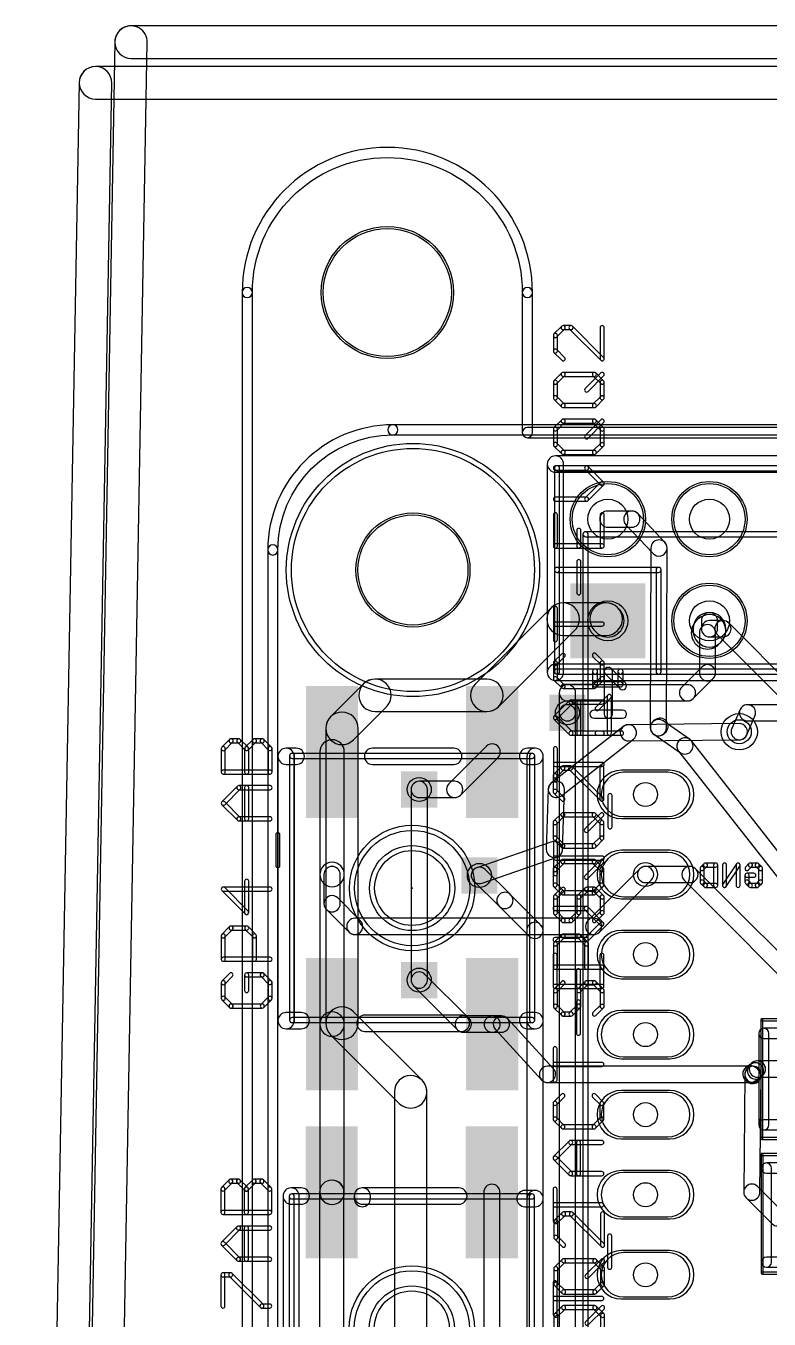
# Model space of a CAD drawing. Extents: x -3 to 127, y -3 to 73.
# Drawn here: x -3.01 to 15.56, y 41.18 to 73.49 of the extents above; entities that cross this region are included whole.
import ezdxf

# ---------------------------------------------------------------- set-up
doc = ezdxf.new("R2010")
doc.units = 0
for name, color, linetype in [('1', 22, 'CONTINUOUS'), ('16', 175, 'CONTINUOUS'), ('17', 82, 'CONTINUOUS'), ('18', 82, 'CONTINUOUS'), ('20', 7, 'CONTINUOUS'), ('21', 253, 'CONTINUOUS'), ('22', 253, 'CONTINUOUS'), ('23', 7, 'CONTINUOUS'), ('25', 253, 'CONTINUOUS'), ('255', 2, 'CONTINUOUS'), ('27', 253, 'CONTINUOUS'), ('29', 253, 'CONTINUOUS'), ('30', 253, 'CONTINUOUS'), ('31', 253, 'CONTINUOUS'), ('39', 22, 'CONTINUOUS'), ('44', 253, 'CONTINUOUS'), ('52', 253, 'CONTINUOUS')]:
    doc.layers.add(name, color=color, linetype=linetype)

# ---------------------------------------------------------------- blocks, each defined once
blk = doc.blocks.new('RECT')
blk.add_solid([(-0.5, -0.5), (0.5, -0.5), (-0.5, 0.5), (0.5, 0.5)])
blk = doc.blocks.new('LONGP100')
blk.add_lwpolyline([(-0.5, -0.5), (0.5, -0.5, 1), (0.5, 0.5), (-0.5, 0.5, 1)], format="xyb", close=True)
blk = doc.blocks.new('SQUAREP')
blk.add_solid([(-0.5, -0.5), (0.5, -0.5), (-0.5, 0.5), (0.5, 0.5)])
blk = doc.blocks.new('ROUNDP')
blk.add_circle((0, 0), 0.5)
blk = doc.blocks.new('SQUAREV')
blk.add_solid([(-0.5, -0.5), (0.5, -0.5), (-0.5, 0.5), (0.5, 0.5)])
blk = doc.blocks.new('ROUNDV')
blk.add_circle((0, 0), 0.5)

msp = doc.modelspace()

# ---------------------------------------------------------------- linework, layer by layer
at = {"layer": '1'}
for points in [[(-2.1972, -2.3568), (-0.8637, 72.0652, 1), (-1.6763, 72.0798), (-3.0098, -2.3422, 1)], [(-1.27, 71.6661), (91.567, 71.6661, 1), (91.567, 72.4789), (-1.27, 72.4789, 1)], [(13.6655, 58.4325), (13.6655, 58.3819, 1), (14.4783, 58.3819), (14.4783, 58.4325, 1)], [(13.8687, 58.6308), (13.8687, 58.4325, 1), (14.2751, 58.4325), (14.2751, 58.6308, 1)], [(13.7846, 58.6693), (13.7349, 58.6196, 1), (14.3097, 58.0449), (14.3593, 58.0945, 1)], [(13.8191, 58.3323), (13.8191, 57.3323, 1), (14.2255, 57.3323), (14.2255, 58.3323, 1)], [(14.0719, 58.2293), (14.4095, 58.2293, 1), (14.4095, 58.6357), (14.0719, 58.6357, 1)], [(14.2658, 58.2889), (15.8911, 56.6636, 1), (16.1785, 56.9509), (14.5532, 58.5762, 1)], [(13.8786, 57.4759), (13.3786, 56.9759, 1), (13.666, 56.6886), (14.166, 57.1886, 1)], [(13.5223, 57.0355), (10.5223, 57.0355, 1), (10.5223, 56.6291), (13.5223, 56.6291, 1)], [(10.3191, 56.8323), (10.3191, 56.3323, 1), (10.7255, 56.3323), (10.7255, 56.8323, 1)], [(11.9219, 55.9921), (10.1219, 54.5796, 1), (10.3728, 54.2599), (12.1728, 55.6724, 1)], [(14.8147, 56.0635), (12.0453, 56.0355, 1), (12.0494, 55.6291), (14.8188, 55.6571, 1)], [(4.9471, 52.2925), (4.9471, 55.3545, 1), (4.3375, 55.3545), (4.3375, 52.2925, 1)], [(7.8488, 54.2736), (8.786, 55.2108, 1), (8.4987, 55.4982), (7.5614, 54.5609, 1)], [(6.8198, 54.2141), (7.7051, 54.2141, 1), (7.7051, 54.6205), (6.8198, 54.6205, 1)], [(10.0442, 54.4265), (9.9942, 52.9265, 1), (10.4004, 52.913), (10.4504, 54.413, 1)], [(10.1308, 53.1118), (8.2558, 52.4618, 1), (8.3889, 52.0778), (10.2639, 52.7278, 1)], [(4.9471, 48.5545), (4.9471, 52.2925, 1), (4.3375, 52.2925), (4.3375, 48.5545, 1)], [(4.4391, 52.2925), (4.4391, 51.5622, 1), (4.8455, 51.5622), (4.8455, 52.2925, 1)], [(11.321, 50.8511), (12.6187, 52.1488, 1), (12.3313, 52.4362), (11.0336, 51.1384, 1)], [(4.4987, 51.4186), (5.0661, 50.8511, 1), (5.3535, 51.1384), (4.786, 51.7059, 1)], [(5.2098, 50.7916), (11.1773, 50.7916, 1), (11.1773, 51.198), (5.2098, 51.198, 1)], [(8.0638, 48.6982), (6.9635, 49.7984, 1), (6.6761, 49.5111), (7.7764, 48.4108, 1)], [(4.9471, 44.3516), (4.9471, 48.5545, 1), (4.3375, 48.5545), (4.3375, 44.3516, 1)], [(8.6423, 48.7577), (7.9201, 48.7577, 1), (7.9201, 48.3513), (8.6423, 48.3513, 1)], [(8.6423, 48.3513), (8.8726, 48.3513, 1), (8.8726, 48.7577), (8.6423, 48.7577, 1)], [(8.7228, 48.4172), (9.8742, 47.1613, 1), (10.1738, 47.436), (9.0224, 48.6918, 1)], [(10.024, 47.0954), (15.1601, 47.0954, 1), (15.1601, 47.5018), (10.024, 47.5018, 1)], [(15.1094, 47.5547), (14.9923, 47.4769, 1), (15.2173, 47.1385), (15.3344, 47.2163, 1)], [(14.9783, 47.1486), (15.0259, 47.1107, 1), (15.2789, 47.4288), (15.2313, 47.4667, 1)], [(14.9569, 47.3006), (14.9277, 44.3582, 1), (15.334, 44.3541), (15.3632, 47.2966, 1)], [(15.3178, 47.1705), (15.4263, 47.3041, 1), (15.1109, 47.5604), (15.0023, 47.4268, 1)], [(15.1249, 47.5759), (15.0782, 47.5292, 1), (15.3656, 47.2419), (15.4123, 47.2886, 1)], [(16.2058, 47.6355), (15.2686, 47.6355, 1), (15.2686, 47.2291), (16.2058, 47.2291, 1)], [(4.9389, 37.5516), (4.9389, 44.3516, 1), (4.3293, 44.3516), (4.3293, 37.5516, 1)], [(4.6341, 44.0468), (4.6423, 44.0468, 1), (4.6423, 44.6564), (4.6341, 44.6564, 1)], [(8.4309, 44.3516), (8.4309, 38.3155, 1), (8.8373, 38.3155), (8.8373, 44.3516, 1)], [(14.9872, 44.2125), (15.6277, 43.5719, 1), (15.9151, 43.8593), (15.2745, 44.4998, 1)]]:
    msp.add_lwpolyline(points, format="xyb", close=True, dxfattribs=at)
at = {"layer": '16'}
for points in [[(-1.3082, -2.4202), (0.0253, 73.0813, 1), (-0.7873, 73.0957), (-2.1208, -2.4058, 1)], [(-0.381, 72.6821), (92.075, 72.6821, 1), (92.075, 73.4949), (-0.381, 73.4949, 1)], [(11.5319, 60.9676), (12.1312, 60.9676, 1), (12.1312, 61.374), (11.5319, 61.374, 1)], [(11.9833, 61.0315), (12.6621, 60.3105, 1), (12.958, 60.589), (12.2792, 61.3101, 1)], [(12.6069, 60.4504), (12.5933, 55.9632, 1), (12.9997, 55.9619), (13.0133, 60.4492, 1)], [(8.7964, 56.4816), (10.7014, 58.3866, 1), (10.1266, 58.9614), (8.2216, 57.0564, 1)], [(10.414, 58.2676), (11.4888, 58.2676, 1), (11.4888, 59.0804), (10.414, 59.0804, 1)], [(11.2014, 58.3866), (11.2446, 58.3435, 1), (11.8193, 58.9182), (11.7761, 58.9614, 1)], [(5.1769, 55.6561), (6.0024, 56.4816, 1), (5.4276, 57.0564), (4.6021, 56.2309, 1)], [(5.715, 56.3626), (8.509, 56.3626, 1), (8.509, 57.1754), (5.715, 57.1754, 1)], [(5.2959, 48.5775), (5.2959, 55.9435, 1), (4.4831, 55.9435), (4.4831, 48.5775, 1)], [(10.3191, 56.3323), (10.3191, 14.3323, 1), (10.7255, 14.3323), (10.7255, 56.3323, 1)], [(14.836, 56.4134), (14.6304, 55.9414, 1), (15.003, 55.7792), (15.2086, 56.2511, 1)], [(18.5223, 56.5355), (15.0223, 56.5355, 1), (15.0223, 56.1291), (18.5223, 56.1291, 1)], [(12.7097, 56.1542), (12.6675, 56.1195, 1), (12.9256, 55.8056), (12.9679, 55.8404, 1)], [(12.6809, 55.7955), (13.3443, 55.3364, 1), (13.5756, 55.6705), (12.9122, 56.1296, 1)], [(13.3, 55.3781), (17.1374, 50.4819, 1), (17.4572, 50.7326), (13.6199, 55.6288, 1)], [(7.023, 49.6548), (7.023, 54.4173, 1), (6.6166, 54.4173), (6.6166, 49.6548, 1)], [(8.1801, 52.1247), (8.8176, 51.4997, 1), (9.1021, 51.7899), (8.4646, 52.4149, 1)], [(13.5826, 52.4957), (12.475, 52.4957, 1), (12.475, 52.0893), (13.5826, 52.0893, 1)], [(17.0625, 49.0999), (13.7262, 52.4362, 1), (13.4389, 52.1488), (16.7751, 48.8126, 1)], [(8.8161, 51.5011), (9.5661, 50.7511, 1), (9.8535, 51.0384), (9.1035, 51.7884, 1)], [(9.5066, 50.8948), (9.5066, 13.7698, 1), (9.913, 13.7698), (9.913, 50.8948, 1)], [(6.8914, 47.1504), (5.1769, 48.8649, 1), (4.6021, 48.2901), (6.3166, 46.5756, 1)], [(7.0104, 15.1765), (7.0104, 46.863, 1), (6.1976, 46.863), (6.1976, 15.1765, 1)]]:
    msp.add_lwpolyline(points, format="xyb", close=True, dxfattribs=at)
at = {"layer": '20'}
for points in [[(9.3953, 66.8323, 1), (9.6493, 66.8323, 1), (2.3953, 66.8323, 1), (2.6493, 66.8323, -1)], [(2.6493, 4.3323), (2.6493, 66.8323, 1), (2.3953, 66.8323), (2.3953, 4.3323, 1)], [(9.3953, 66.8323), (9.3953, 63.3323, 1), (9.6493, 63.3323), (9.6493, 66.8323, 1)], [(9.5223, 63.2053), (82.0223, 63.2053, 1), (82.0223, 63.4593), (9.5223, 63.4593, 1)]]:
    msp.add_lwpolyline(points, format="xyb", close=True, dxfattribs=at)
for centre, radius in [((6.0223, 66.8323), 1.6), ((6.6619, 59.9008), 1.375)]:
    msp.add_circle(centre, radius, dxfattribs=at)
at = {"layer": '21'}
for points in [[(10.1984, 62.4408), (10.1984, 59.9008, 1), (10.3254, 59.9008), (10.3254, 62.4408, 1)], [(61.0619, 62.5043), (10.2619, 62.5043, 1), (10.2619, 62.3773), (61.0619, 62.3773, 1)], [(11.0385, 9.7925), (11.0385, 60.7925, 1), (10.9115, 60.7925), (10.9115, 9.7925, 1)], [(10.975, 60.729), (87.975, 60.729, 1), (87.975, 60.856), (10.975, 60.856, 1)], [(10.1984, 59.9008), (10.1984, 57.3608, 1), (10.3254, 57.3608), (10.3254, 59.9008, 1)], [(10.2619, 59.8373), (12.8019, 59.8373, 1), (12.8019, 59.9643), (10.2619, 59.9643, 1)], [(12.7384, 59.9008), (12.7384, 57.3608, 1), (12.8654, 57.3608), (12.8654, 59.9008, 1)], [(10.2619, 57.2973), (11.2144, 57.2973, 1), (11.2144, 57.4243), (10.2619, 57.4243, 1)], [(11.2144, 57.2973), (11.8494, 57.2973, 1), (11.8494, 57.4243), (11.2144, 57.4243, 1)], [(11.1509, 57.3608), (11.1509, 57.0433, 1), (11.2779, 57.0433), (11.2779, 57.3608, 1)], [(11.8494, 57.2973), (12.8019, 57.2973, 1), (12.8019, 57.4243), (11.8494, 57.4243, 1)], [(11.9129, 57.0433), (11.9129, 57.3608, 1), (11.7859, 57.3608), (11.7859, 57.0433, 1)], [(12.8019, 57.2973), (61.0619, 57.2973, 1), (61.0619, 57.4243), (12.8019, 57.4243, 1)], [(11.2144, 56.9798), (11.8494, 56.9798, 1), (11.8494, 57.1068), (11.2144, 57.1068, 1)], [(11.3012, 56.3983), (11.6062, 56.7034, 1), (11.5344, 56.7752), (11.2293, 56.4702, 1)], [(11.5195, 56.7393), (11.5195, 55.8241, 1), (11.6211, 55.8241), (11.6211, 56.7393, 1)], [(11.2652, 55.7733), (11.8754, 55.7733, 1), (11.8754, 55.8749), (11.2652, 55.8749, 1)], [(3.7058, 48.6545), (3.7058, 55.2545, 1), (3.5788, 55.2545), (3.5788, 48.6545, 1)], [(3.6423, 55.191), (9.6423, 55.191, 1), (9.6423, 55.318), (3.6423, 55.318, 1)], [(9.5788, 55.2545), (9.5788, 48.6545, 1), (9.7058, 48.6545), (9.7058, 55.2545, 1)], [(9.6423, 48.718), (3.6423, 48.718, 1), (3.6423, 48.591), (9.6423, 48.591, 1)], [(3.6976, 37.6516), (3.6976, 44.2516, 1), (3.5706, 44.2516), (3.5706, 37.6516, 1)], [(3.6341, 44.1881), (9.6341, 44.1881, 1), (9.6341, 44.3151), (3.6341, 44.3151, 1)], [(9.5706, 44.2516), (9.5706, 37.6516, 1), (9.6976, 37.6516), (9.6976, 44.2516, 1)]]:
    msp.add_lwpolyline(points, format="xyb", close=True, dxfattribs=at)
for centre, radius in [((6.6423, 51.9545), 1.5668), ((6.6423, 51.9545), 1.4398), ((6.6423, 51.9545), 1.0635), ((6.6423, 51.9545), 0.9365), ((6.6341, 40.9516), 1.5668), ((6.6341, 40.9516), 1.4398), ((6.6341, 40.9516), 1.0635), ((6.6341, 40.9516), 0.9365)]:
    msp.add_circle(centre, radius, dxfattribs=at)
at = {"layer": '22'}
for points in [[(11.9717, 57.0827), (11.6158, 57.4387, 1), (11.4722, 57.295), (11.8281, 56.9391, 1)], [(11.4424, 57.3668), (11.4424, 56.2991, 1), (11.6456, 56.2991), (11.6456, 57.3668, 1)], [(11.8999, 56.4007), (11.1881, 56.4007, 1), (11.1881, 56.1975), (11.8999, 56.1975, 1)], [(13.9235, 52.407), (14.0082, 52.4917, 1), (13.9364, 52.5636), (13.8516, 52.4788, 1)], [(13.9384, 52.1039), (13.9384, 52.4429, 1), (13.8368, 52.4429), (13.8368, 52.1039, 1)], [(13.9723, 52.4768), (14.2265, 52.4768, 1), (14.2265, 52.5784), (13.9723, 52.5784, 1)], [(14.1757, 52.5276), (14.1757, 52.0192, 1), (14.2773, 52.0192), (14.2773, 52.5276, 1)], [(14.7456, 52.5558), (14.4066, 52.0474, 1), (14.4911, 51.991), (14.8301, 52.4995, 1)], [(14.4997, 52.0192), (14.4997, 52.5276, 1), (14.3981, 52.5276), (14.3981, 52.0192, 1)], [(14.8386, 52.0192), (14.8386, 52.5276, 1), (14.737, 52.5276), (14.737, 52.0192, 1)], [(15.0461, 52.407), (15.1308, 52.4917, 1), (15.059, 52.5636), (14.9743, 52.4788, 1)], [(15.0949, 52.4768), (15.2644, 52.4768, 1), (15.2644, 52.5784), (15.0949, 52.5784, 1)], [(15.2285, 52.4917), (15.3132, 52.407, 1), (15.3851, 52.4788), (15.3003, 52.5636, 1)], [(15.2983, 52.4429), (15.2983, 52.1039, 1), (15.3999, 52.1039), (15.3999, 52.4429, 1)], [(14.0082, 52.0551), (13.9235, 52.1399, 1), (13.8516, 52.068), (13.9364, 51.9833, 1)], [(14.2265, 52.07), (13.9723, 52.07, 1), (13.9723, 51.9684), (14.2265, 51.9684, 1)], [(15.061, 52.1039), (15.061, 52.2734, 1), (14.9594, 52.2734), (14.9594, 52.1039, 1)], [(15.0102, 52.2226), (15.1797, 52.2226, 1), (15.1797, 52.3242), (15.0102, 52.3242, 1)], [(15.1308, 52.0551), (15.0461, 52.1399, 1), (14.9743, 52.068), (15.059, 51.9833, 1)], [(15.2644, 52.07), (15.0949, 52.07, 1), (15.0949, 51.9684), (15.2644, 51.9684, 1)], [(15.3132, 52.1399), (15.2285, 52.0551, 1), (15.3003, 51.9833), (15.3851, 52.068, 1)]]:
    msp.add_lwpolyline(points, format="xyb", close=True, dxfattribs=at)
at = {"layer": '23'}
msp.add_point((6.6423, 51.9545), dxfattribs=at)
at = {"layer": '25'}
for points in [[(1.9581, 55.4011), (2.153, 55.596, 1), (2.0811, 55.6678), (1.8862, 55.4729, 1)], [(2.117, 55.5811), (2.3119, 55.5811, 1), (2.3119, 55.6827), (2.117, 55.6827, 1)], [(2.276, 55.596), (2.4709, 55.4011, 1), (2.5428, 55.4729), (2.3479, 55.6678, 1)], [(2.5428, 55.4011), (2.7377, 55.596, 1), (2.6658, 55.6678), (2.4709, 55.4729, 1)], [(2.7017, 55.5811), (2.8966, 55.5811, 1), (2.8966, 55.6827), (2.7017, 55.6827, 1)], [(2.8607, 55.596), (3.0556, 55.4011, 1), (3.1275, 55.4729), (2.9326, 55.6678, 1)], [(1.9729, 54.8523), (1.9729, 55.437, 1), (1.8713, 55.437), (1.8713, 54.8523, 1)], [(2.5576, 54.8523), (2.5576, 55.437, 1), (2.456, 55.437), (2.456, 54.8523, 1)], [(3.0407, 55.437), (3.0407, 54.8523, 1), (3.1423, 54.8523), (3.1423, 55.437, 1)], [(3.0915, 54.9031), (1.9221, 54.9031, 1), (1.9221, 54.8015), (3.0915, 54.8015, 1)], [(1.9581, 54.0368), (2.3479, 54.4266, 1), (2.276, 54.4984), (1.8862, 54.1086, 1)], [(2.3119, 54.4117), (3.0915, 54.4117, 1), (3.0915, 54.5133), (2.3119, 54.5133, 1)], [(2.5576, 53.6829), (2.5576, 54.4625, 1), (2.456, 54.4625), (2.456, 53.6829, 1)], [(2.3479, 53.7188), (1.9581, 54.1086, 1), (1.8862, 54.0368), (2.276, 53.647, 1)], [(3.0915, 53.7337), (2.3119, 53.7337, 1), (2.3119, 53.6321), (3.0915, 53.6321, 1)], [(3.3372, 52.5135), (3.3372, 53.2931, 1), (3.2356, 53.2931), (3.2356, 52.5135, 1)], [(2.5576, 51.3441), (2.5576, 52.1237, 1), (2.456, 52.1237), (2.456, 51.3441, 1)], [(3.0915, 51.9796), (1.9221, 51.9796, 1), (1.9221, 51.878), (3.0915, 51.878, 1)], [(1.8862, 51.8929), (2.4709, 51.3082, 1), (2.5428, 51.38), (1.9581, 51.9647, 1)], [(1.9581, 50.7235), (2.153, 50.9184, 1), (2.0811, 50.9902), (1.8862, 50.7953, 1)], [(1.9729, 50.1747), (1.9729, 50.7594, 1), (1.8713, 50.7594), (1.8713, 50.1747, 1)], [(2.117, 50.9035), (2.5068, 50.9035, 1), (2.5068, 51.0051), (2.117, 51.0051, 1)], [(2.4709, 50.9184), (2.6658, 50.7235, 1), (2.7377, 50.7953), (2.5428, 50.9902, 1)], [(2.6509, 50.7594), (2.6509, 50.1747, 1), (2.7525, 50.1747), (2.7525, 50.7594, 1)], [(3.0915, 50.2255), (1.9221, 50.2255, 1), (1.9221, 50.1239), (3.0915, 50.1239, 1)], [(2.0811, 49.8208), (1.8862, 49.6259, 1), (1.9581, 49.5541), (2.153, 49.749, 1)], [(2.8966, 49.8357), (2.5068, 49.8357, 1), (2.5068, 49.7341), (2.8966, 49.7341, 1)], [(2.456, 49.7849), (2.456, 49.3951, 1), (2.5576, 49.3951), (2.5576, 49.7849, 1)], [(3.1275, 49.6259), (2.9326, 49.8208, 1), (2.8607, 49.749), (3.0556, 49.5541, 1)], [(1.8713, 49.59), (1.8713, 49.2002, 1), (1.9729, 49.2002), (1.9729, 49.59, 1)], [(3.1423, 49.2002), (3.1423, 49.59, 1), (3.0407, 49.59), (3.0407, 49.2002, 1)], [(1.8862, 49.1643), (2.0811, 48.9694, 1), (2.153, 49.0412), (1.9581, 49.2361, 1)], [(2.9326, 48.9694), (3.1275, 49.1643, 1), (3.0556, 49.2361), (2.8607, 49.0412, 1)], [(2.117, 48.9545), (2.8966, 48.9545, 1), (2.8966, 49.0561), (2.117, 49.0561, 1)], [(1.9498, 44.3982), (2.1447, 44.5931, 1), (2.0728, 44.6649), (1.8779, 44.47, 1)], [(2.1088, 44.5782), (2.3037, 44.5782, 1), (2.3037, 44.6798), (2.1088, 44.6798, 1)], [(2.2677, 44.5931), (2.4626, 44.3982, 1), (2.5345, 44.47), (2.3396, 44.6649, 1)], [(2.5345, 44.3982), (2.7294, 44.5931, 1), (2.6575, 44.6649), (2.4626, 44.47, 1)], [(2.6935, 44.5782), (2.8884, 44.5782, 1), (2.8884, 44.6798), (2.6935, 44.6798, 1)], [(2.8524, 44.5931), (3.0473, 44.3982, 1), (3.1192, 44.47), (2.9243, 44.6649, 1)], [(1.9647, 43.8494), (1.9647, 44.4341, 1), (1.8631, 44.4341), (1.8631, 43.8494, 1)], [(2.5494, 43.8494), (2.5494, 44.4341, 1), (2.4478, 44.4341), (2.4478, 43.8494, 1)], [(3.0325, 44.4341), (3.0325, 43.8494, 1), (3.1341, 43.8494), (3.1341, 44.4341, 1)], [(3.0833, 43.9002), (1.9139, 43.9002, 1), (1.9139, 43.7986), (3.0833, 43.7986, 1)], [(1.9498, 43.0339), (2.3396, 43.4237, 1), (2.2677, 43.4955), (1.8779, 43.1057, 1)], [(2.3037, 43.4088), (3.0833, 43.4088, 1), (3.0833, 43.5104), (2.3037, 43.5104, 1)], [(2.5494, 42.68), (2.5494, 43.4596, 1), (2.4478, 43.4596), (2.4478, 42.68, 1)], [(2.3396, 42.7159), (1.9498, 43.1057, 1), (1.8779, 43.0339), (2.2677, 42.6441, 1)], [(3.0833, 42.7308), (2.3037, 42.7308, 1), (2.3037, 42.6292), (3.0833, 42.6292, 1)], [(1.9647, 41.5106), (1.9647, 42.2902, 1), (1.8631, 42.2902), (1.8631, 41.5106, 1)], [(1.9139, 42.2394), (2.1088, 42.2394, 1), (2.1088, 42.341), (1.9139, 42.341, 1)], [(2.0728, 42.2543), (2.8524, 41.4747, 1), (2.9243, 41.5465), (2.1447, 42.3261, 1)], [(2.8884, 41.4598), (3.0833, 41.4598, 1), (3.0833, 41.5614), (2.8884, 41.5614, 1)]]:
    msp.add_lwpolyline(points, format="xyb", close=True, dxfattribs=at)
at = {"layer": '255'}
for points in [[(10.2235, 62.3443), (61.1505, 62.3443, 1), (61.1505, 62.7507), (10.2235, 62.7507, 1)], [(10.4267, 57.3405), (10.4267, 62.5475, 1), (10.0203, 62.5475), (10.0203, 57.3405, 1)], [(61.1505, 57.5437), (10.2235, 57.5437, 1), (10.2235, 57.1373), (61.1505, 57.1373, 1)], [(3.6957, 48.641), (3.6957, 55.245, 1), (3.2893, 55.245), (3.2893, 48.641, 1)], [(3.4925, 55.0418), (3.7465, 55.0418, 1), (3.7465, 55.4482), (3.4925, 55.4482, 1)], [(5.6515, 55.0418), (7.6835, 55.0418, 1), (7.6835, 55.4482), (5.6515, 55.4482, 1)], [(9.525, 55.0418), (9.7155, 55.0418, 1), (9.7155, 55.4482), (9.525, 55.4482, 1)], [(9.5123, 55.245), (9.5123, 48.641, 1), (9.9187, 48.641), (9.9187, 55.245, 1)], [(3.8735, 48.8442), (3.4925, 48.8442, 1), (3.4925, 48.4378), (3.8735, 48.4378, 1)], [(9.7155, 48.8442), (9.525, 48.8442, 1), (9.525, 48.4378), (9.7155, 48.4378, 1)], [(7.874, 48.7807), (5.461, 48.7807, 1), (5.461, 48.3743), (7.874, 48.3743, 1)], [(20.2565, 48.4505), (15.4305, 48.4505, 1), (15.4305, 48.1965), (20.2565, 48.1965, 1)], [(15.3035, 48.3235), (15.3035, 46.0375, 1), (15.5575, 46.0375), (15.5575, 48.3235, 1)], [(15.4305, 45.9105), (20.2565, 45.9105, 1), (20.2565, 46.1645), (15.4305, 46.1645, 1)], [(15.621, 42.6085), (15.621, 44.958, 1), (15.367, 44.958), (15.367, 42.6085, 1)], [(15.494, 44.831), (20.2565, 44.831, 1), (20.2565, 45.085), (15.494, 45.085, 1)], [(3.8735, 44.4627), (3.6195, 44.4627, 1), (3.6195, 44.0563), (3.8735, 44.0563, 1)], [(3.4163, 44.2595), (3.4163, 37.719, 1), (3.8227, 37.719), (3.8227, 44.2595, 1)], [(7.8105, 44.4627), (5.3975, 44.4627, 1), (5.3975, 44.0563), (7.8105, 44.0563, 1)], [(5.1943, 44.2595), (5.1943, 44.196, 1), (5.6007, 44.196), (5.6007, 44.2595, 1)], [(9.7155, 44.3992), (9.4615, 44.3992, 1), (9.4615, 43.9928), (9.7155, 43.9928, 1)], [(9.9187, 37.6555), (9.9187, 44.196, 1), (9.5123, 44.196), (9.5123, 37.6555, 1)], [(20.2565, 42.7355), (15.494, 42.7355, 1), (15.494, 42.4815), (20.2565, 42.4815, 1)]]:
    msp.add_lwpolyline(points, format="xyb", close=True, dxfattribs=at)
at = {"layer": '27'}
for points in [[(10.3811, 65.9924), (10.1862, 65.7975, 1), (10.2581, 65.7256), (10.453, 65.9205, 1)], [(10.6119, 66.0072), (10.417, 66.0072, 1), (10.417, 65.9056), (10.6119, 65.9056, 1)], [(11.4275, 65.2128), (10.6479, 65.9924, 1), (10.576, 65.9205), (11.3556, 65.1409, 1)], [(11.3407, 65.9564), (11.3407, 65.1768, 1), (11.4423, 65.1768), (11.4423, 65.9564, 1)], [(10.1713, 65.7615), (10.1713, 65.3717, 1), (10.2729, 65.3717), (10.2729, 65.7615, 1)], [(10.1862, 65.3358), (10.3811, 65.1409, 1), (10.453, 65.2128), (10.2581, 65.4077, 1)], [(10.2581, 64.5562), (10.453, 64.7511, 1), (10.3811, 64.823), (10.1862, 64.6281, 1)], [(10.2729, 64.2023), (10.2729, 64.5921, 1), (10.1713, 64.5921), (10.1713, 64.2023, 1)], [(10.417, 64.7362), (11.1966, 64.7362, 1), (11.1966, 64.8378), (10.417, 64.8378, 1)], [(11.0377, 64.3613), (11.4275, 64.7511, 1), (11.3556, 64.823), (10.9658, 64.4332, 1)], [(11.1607, 64.7511), (11.3556, 64.5562, 1), (11.4275, 64.6281), (11.2326, 64.823, 1)], [(11.3407, 64.5921), (11.3407, 64.2023, 1), (11.4423, 64.2023), (11.4423, 64.5921, 1)], [(10.453, 64.0434), (10.2581, 64.2383, 1), (10.1862, 64.1664), (10.3811, 63.9715, 1)], [(11.1966, 64.0583), (10.417, 64.0583, 1), (10.417, 63.9567), (11.1966, 63.9567, 1)], [(11.3556, 64.2383), (11.1607, 64.0434, 1), (11.2326, 63.9715), (11.4275, 64.1664, 1)], [(10.2581, 63.3868), (10.453, 63.5817, 1), (10.3811, 63.6536), (10.1862, 63.4587, 1)], [(10.417, 63.5669), (11.1966, 63.5669, 1), (11.1966, 63.6685), (10.417, 63.6685, 1)], [(11.0377, 63.1919), (11.4275, 63.5817, 1), (11.3556, 63.6536), (10.9658, 63.2638, 1)], [(11.1607, 63.5817), (11.3556, 63.3868, 1), (11.4275, 63.4587), (11.2326, 63.6536, 1)], [(10.2729, 63.0329), (10.2729, 63.4228, 1), (10.1713, 63.4228), (10.1713, 63.0329, 1)], [(11.3407, 63.4228), (11.3407, 63.0329, 1), (11.4423, 63.0329), (11.4423, 63.4228, 1)], [(10.453, 62.874), (10.2581, 63.0689, 1), (10.1862, 62.997), (10.3811, 62.8021, 1)], [(11.3556, 63.0689), (11.1607, 62.874, 1), (11.2326, 62.8021), (11.4275, 62.997, 1)], [(11.1966, 62.8889), (10.417, 62.8889, 1), (10.417, 62.7873), (11.1966, 62.7873, 1)], [(11.0017, 62.4991), (10.2221, 62.4991, 1), (10.2221, 62.3975), (11.0017, 62.3975, 1)], [(11.4275, 62.0944), (11.0377, 62.4842, 1), (10.9658, 62.4123), (11.3556, 62.0225, 1)], [(11.0377, 61.6327), (11.4275, 62.0225, 1), (11.3556, 62.0944), (10.9658, 61.7046, 1)], [(10.2221, 61.6179), (11.0017, 61.6179, 1), (11.0017, 61.7195), (10.2221, 61.7195, 1)], [(10.1713, 61.2789), (10.1713, 60.4993, 1), (10.2729, 60.4993), (10.2729, 61.2789, 1)], [(11.4423, 60.4993), (11.4423, 61.2789, 1), (11.3407, 61.2789), (11.3407, 60.4993, 1)], [(10.8576, 60.4993), (10.8576, 60.8891, 1), (10.756, 60.8891), (10.756, 60.4993, 1)], [(10.2221, 60.4485), (11.3915, 60.4485, 1), (11.3915, 60.5501), (10.2221, 60.5501, 1)], [(10.8576, 59.3299), (10.8576, 60.1095, 1), (10.756, 60.1095), (10.756, 59.3299, 1)], [(10.2729, 58.1605), (10.2729, 58.9401, 1), (10.1713, 58.9401), (10.1713, 58.1605, 1)], [(11.3915, 58.6011), (10.2221, 58.6011, 1), (10.2221, 58.4995), (11.3915, 58.4995, 1)], [(10.3811, 57.8066), (10.1862, 57.6117, 1), (10.2581, 57.5398), (10.453, 57.7347, 1)], [(10.1713, 57.5758), (10.1713, 57.186, 1), (10.2729, 57.186), (10.2729, 57.5758, 1)], [(11.4275, 57.6117), (11.2326, 57.8066, 1), (11.1607, 57.7347), (11.3556, 57.5398, 1)], [(11.4423, 57.186), (11.4423, 57.5758, 1), (11.3407, 57.5758), (11.3407, 57.186, 1)], [(10.1862, 57.15), (10.3811, 56.9551, 1), (10.453, 57.027), (10.2581, 57.2219, 1)], [(11.2326, 56.9551), (11.4275, 57.15, 1), (11.3556, 57.2219), (11.1607, 57.027, 1)], [(10.417, 56.9403), (11.1966, 56.9403, 1), (11.1966, 57.0419), (10.417, 57.0419, 1)], [(10.2581, 56.1755), (10.6479, 56.5653, 1), (10.576, 56.6372), (10.1862, 56.2474, 1)], [(10.6119, 56.5505), (11.3915, 56.5505, 1), (11.3915, 56.6521), (10.6119, 56.6521, 1)], [(10.8576, 55.8217), (10.8576, 56.6013, 1), (10.756, 56.6013), (10.756, 55.8217, 1)], [(10.6479, 55.8576), (10.2581, 56.2474, 1), (10.1862, 56.1755), (10.576, 55.7858, 1)], [(11.3915, 55.8725), (10.6119, 55.8725, 1), (10.6119, 55.7709), (11.3915, 55.7709, 1)], [(10.2729, 54.6523), (10.2729, 55.4319, 1), (10.1713, 55.4319), (10.1713, 54.6523, 1)], [(10.3728, 54.9895), (10.1779, 54.7946, 1), (10.2498, 54.7228), (10.4447, 54.9177, 1)], [(11.3915, 55.0929), (10.2221, 55.0929, 1), (10.2221, 54.9913), (11.3915, 54.9913, 1)], [(10.6037, 55.0044), (10.4088, 55.0044, 1), (10.4088, 54.9028), (10.6037, 54.9028, 1)], [(11.4192, 54.2099), (10.6396, 54.9895, 1), (10.5677, 54.9177), (11.3473, 54.1381, 1)], [(11.3325, 54.9536), (11.3325, 54.174, 1), (11.4341, 54.174), (11.4341, 54.9536, 1)], [(10.1631, 54.7587), (10.1631, 54.3689, 1), (10.2647, 54.3689), (10.2647, 54.7587, 1)], [(10.1779, 54.333), (10.3728, 54.1381, 1), (10.4447, 54.2099), (10.2498, 54.4048, 1)], [(11.6372, 53.4829), (11.6372, 54.2625, 1), (11.5356, 54.2625), (11.5356, 53.4829, 1)], [(10.2498, 53.5534), (10.4447, 53.7483, 1), (10.3728, 53.8201), (10.1779, 53.6252, 1)], [(10.2647, 53.1995), (10.2647, 53.5893, 1), (10.1631, 53.5893), (10.1631, 53.1995, 1)], [(10.4088, 53.7334), (11.1884, 53.7334, 1), (11.1884, 53.835), (10.4088, 53.835, 1)], [(11.0294, 53.3585), (11.4192, 53.7483, 1), (11.3473, 53.8201), (10.9575, 53.4303, 1)], [(11.1524, 53.7483), (11.3473, 53.5534, 1), (11.4192, 53.6252), (11.2243, 53.8201, 1)], [(11.3325, 53.5893), (11.3325, 53.1995, 1), (11.4341, 53.1995), (11.4341, 53.5893, 1)], [(10.4447, 53.0405), (10.2498, 53.2354, 1), (10.1779, 53.1636), (10.3728, 52.9687, 1)], [(10.2729, 52.3135), (10.2729, 53.0931, 1), (10.1713, 53.0931), (10.1713, 52.3135, 1)], [(11.1884, 53.0554), (10.4088, 53.0554, 1), (10.4088, 52.9538), (11.1884, 52.9538, 1)], [(11.3473, 53.2354), (11.1524, 53.0405, 1), (11.2243, 52.9687), (11.4192, 53.1636, 1)], [(11.3915, 52.7541), (10.2221, 52.7541, 1), (10.2221, 52.6525), (11.3915, 52.6525, 1)], [(10.2498, 52.384), (10.4447, 52.5789, 1), (10.3728, 52.6507), (10.1779, 52.4558, 1)], [(10.2647, 52.0301), (10.2647, 52.4199, 1), (10.1631, 52.4199), (10.1631, 52.0301, 1)], [(10.4088, 52.564), (11.1884, 52.564, 1), (11.1884, 52.6656), (10.4088, 52.6656, 1)], [(11.0294, 52.1891), (11.4192, 52.5789, 1), (11.3473, 52.6507), (10.9575, 52.2609, 1)], [(11.1524, 52.5789), (11.3473, 52.384, 1), (11.4192, 52.4558), (11.2243, 52.6507, 1)], [(11.3325, 52.4199), (11.3325, 52.0301, 1), (11.4341, 52.0301), (11.4341, 52.4199, 1)], [(10.4447, 51.8711), (10.2498, 52.066, 1), (10.1779, 51.9942), (10.3728, 51.7993, 1)], [(11.3473, 52.066), (11.1524, 51.8711, 1), (11.2243, 51.7993), (11.4192, 51.9942, 1)], [(10.3811, 51.9596), (10.1862, 51.7647, 1), (10.2581, 51.6929), (10.453, 51.8878, 1)], [(10.1713, 51.7288), (10.1713, 51.339, 1), (10.2729, 51.339), (10.2729, 51.7288, 1)], [(11.1884, 51.886), (10.4088, 51.886, 1), (10.4088, 51.7844), (11.1884, 51.7844, 1)], [(10.8428, 51.6929), (11.0377, 51.8878, 1), (10.9658, 51.9596), (10.7709, 51.7647, 1)], [(10.8576, 51.339), (10.8576, 51.7288, 1), (10.756, 51.7288), (10.756, 51.339, 1)], [(11.0017, 51.8729), (11.1966, 51.8729, 1), (11.1966, 51.9745), (11.0017, 51.9745, 1)], [(11.1607, 51.8878), (11.3556, 51.6929, 1), (11.4275, 51.7647), (11.2326, 51.9596, 1)], [(11.3407, 51.7288), (11.3407, 51.339, 1), (11.4423, 51.339), (11.4423, 51.7288, 1)], [(10.9935, 51.4962), (10.2139, 51.4962, 1), (10.2139, 51.3946), (10.9935, 51.3946, 1)], [(10.1862, 51.3031), (10.3811, 51.1082, 1), (10.453, 51.18), (10.2581, 51.3749, 1)], [(10.6479, 51.1082), (10.8428, 51.3031, 1), (10.7709, 51.3749), (10.576, 51.18, 1)], [(11.4192, 51.0915), (11.0294, 51.4813, 1), (10.9575, 51.4095), (11.3473, 51.0197, 1)], [(11.3556, 51.3749), (11.1607, 51.18, 1), (11.2326, 51.1082), (11.4275, 51.3031, 1)], [(10.417, 51.0933), (10.6119, 51.0933, 1), (10.6119, 51.1949), (10.417, 51.1949, 1)], [(11.0294, 50.6299), (11.4192, 51.0197, 1), (11.3473, 51.0915), (10.9575, 50.7017, 1)], [(10.2581, 50.5235), (10.453, 50.7184, 1), (10.3811, 50.7902), (10.1862, 50.5953, 1)], [(10.417, 50.7035), (10.8068, 50.7035, 1), (10.8068, 50.8051), (10.417, 50.8051, 1)], [(10.7709, 50.7184), (10.9658, 50.5235, 1), (11.0377, 50.5953), (10.8428, 50.7902, 1)], [(10.2139, 50.615), (10.9935, 50.615, 1), (10.9935, 50.7166), (10.2139, 50.7166, 1)], [(10.2729, 49.9747), (10.2729, 50.5594, 1), (10.1713, 50.5594), (10.1713, 49.9747, 1)], [(10.9509, 50.5594), (10.9509, 49.9747, 1), (11.0525, 49.9747), (11.0525, 50.5594, 1)], [(10.1631, 50.276), (10.1631, 49.4964, 1), (10.2647, 49.4964), (10.2647, 50.276, 1)], [(11.4341, 49.4964), (11.4341, 50.276, 1), (11.3325, 50.276), (11.3325, 49.4964, 1)], [(11.3915, 50.0255), (10.2221, 50.0255, 1), (10.2221, 49.9239), (11.3915, 49.9239, 1)], [(10.8494, 49.4964), (10.8494, 49.8862, 1), (10.7478, 49.8862), (10.7478, 49.4964, 1)], [(10.2139, 49.4456), (11.3833, 49.4456, 1), (11.3833, 49.5472), (10.2139, 49.5472, 1)], [(10.3811, 49.6208), (10.1862, 49.4259, 1), (10.2581, 49.3541), (10.453, 49.549, 1)], [(10.1713, 49.39), (10.1713, 49.0002, 1), (10.2729, 49.0002), (10.2729, 49.39, 1)], [(10.8428, 49.3541), (11.0377, 49.549, 1), (10.9658, 49.6208), (10.7709, 49.4259, 1)], [(10.8576, 49.0002), (10.8576, 49.39, 1), (10.756, 49.39), (10.756, 49.0002, 1)], [(11.0017, 49.5341), (11.1966, 49.5341, 1), (11.1966, 49.6357), (11.0017, 49.6357, 1)], [(11.1607, 49.549), (11.3556, 49.3541, 1), (11.4275, 49.4259), (11.2326, 49.6208, 1)], [(11.3407, 49.39), (11.3407, 49.0002, 1), (11.4423, 49.0002), (11.4423, 49.39, 1)], [(10.8494, 48.327), (10.8494, 49.1066, 1), (10.7478, 49.1066), (10.7478, 48.327, 1)], [(10.1862, 48.9643), (10.3811, 48.7694, 1), (10.453, 48.8412), (10.2581, 49.0361, 1)], [(10.417, 48.7545), (10.6119, 48.7545, 1), (10.6119, 48.8561), (10.417, 48.8561, 1)], [(10.6479, 48.7694), (10.8428, 48.9643, 1), (10.7709, 49.0361), (10.576, 48.8412, 1)], [(11.3556, 49.0361), (11.1607, 48.8412, 1), (11.2326, 48.7694), (11.4275, 48.9643, 1)], [(10.2647, 47.1576), (10.2647, 47.9372, 1), (10.1631, 47.9372), (10.1631, 47.1576, 1)], [(11.3833, 47.5982), (10.2139, 47.5982, 1), (10.2139, 47.4966), (11.3833, 47.4966, 1)], [(10.3728, 46.8037), (10.1779, 46.6088, 1), (10.2498, 46.537), (10.4447, 46.7319, 1)], [(10.1631, 46.5729), (10.1631, 46.1831, 1), (10.2647, 46.1831), (10.2647, 46.5729, 1)], [(11.4192, 46.6088), (11.2243, 46.8037, 1), (11.1524, 46.7319), (11.3473, 46.537, 1)], [(11.4341, 46.1831), (11.4341, 46.5729, 1), (11.3325, 46.5729), (11.3325, 46.1831, 1)], [(10.1779, 46.1472), (10.3728, 45.9523, 1), (10.4447, 46.0241), (10.2498, 46.219, 1)], [(11.2243, 45.9523), (11.4192, 46.1472, 1), (11.3473, 46.219), (11.1524, 46.0241, 1)], [(10.4088, 45.9374), (11.1884, 45.9374, 1), (11.1884, 46.039), (10.4088, 46.039, 1)], [(10.2498, 45.1727), (10.6396, 45.5625, 1), (10.5677, 45.6343), (10.1779, 45.2445, 1)], [(10.6037, 45.5476), (11.3833, 45.5476, 1), (11.3833, 45.6492), (10.6037, 45.6492, 1)], [(10.8494, 44.8188), (10.8494, 45.5984, 1), (10.7478, 45.5984), (10.7478, 44.8188, 1)], [(10.6396, 44.8547), (10.2498, 45.2445, 1), (10.1779, 45.1727), (10.5677, 44.7829, 1)], [(11.3833, 44.8696), (10.6037, 44.8696, 1), (10.6037, 44.768), (11.3833, 44.768, 1)], [(10.2647, 43.6494), (10.2647, 44.429, 1), (10.1631, 44.429), (10.1631, 43.6494, 1)], [(11.3833, 44.09), (10.2139, 44.09, 1), (10.2139, 43.9884), (11.3833, 43.9884, 1)], [(10.3913, 43.8475), (10.1964, 43.6526, 1), (10.2682, 43.5808), (10.4631, 43.7757, 1)], [(10.1815, 43.6167), (10.1815, 43.2269, 1), (10.2831, 43.2269), (10.2831, 43.6167, 1)], [(10.6221, 43.8624), (10.4272, 43.8624, 1), (10.4272, 43.7608), (10.6221, 43.7608, 1)], [(11.4376, 43.0679), (10.658, 43.8475, 1), (10.5862, 43.7757), (11.3658, 42.9961, 1)], [(11.3509, 43.8116), (11.3509, 43.032, 1), (11.4525, 43.032), (11.4525, 43.8116, 1)], [(11.629, 42.48), (11.629, 43.2596, 1), (11.5274, 43.2596), (11.5274, 42.48, 1)], [(10.1964, 43.191), (10.3913, 42.9961, 1), (10.4631, 43.0679), (10.2682, 43.2628, 1)], [(10.2682, 42.4114), (10.4631, 42.6063, 1), (10.3913, 42.6781), (10.1964, 42.4832, 1)], [(10.4272, 42.5914), (11.2068, 42.5914, 1), (11.2068, 42.693), (10.4272, 42.693, 1)], [(11.0478, 42.2165), (11.4376, 42.6063, 1), (11.3658, 42.6781), (10.976, 42.2883, 1)], [(11.1709, 42.6063), (11.3658, 42.4114, 1), (11.4376, 42.4832), (11.2427, 42.6781, 1)], [(10.2831, 42.0575), (10.2831, 42.4473, 1), (10.1815, 42.4473), (10.1815, 42.0575, 1)], [(11.3509, 42.4473), (11.3509, 42.0575, 1), (11.4525, 42.0575), (11.4525, 42.4473, 1)], [(10.2647, 41.3106), (10.2647, 42.0902, 1), (10.1631, 42.0902), (10.1631, 41.3106, 1)], [(10.4631, 41.8985), (10.2682, 42.0934, 1), (10.1964, 42.0216), (10.3913, 41.8267, 1)], [(11.3658, 42.0934), (11.1709, 41.8985, 1), (11.2427, 41.8267), (11.4376, 42.0216, 1)], [(11.3833, 41.7512), (10.2139, 41.7512, 1), (10.2139, 41.6496), (11.3833, 41.6496, 1)], [(11.2068, 41.9134), (10.4272, 41.9134, 1), (10.4272, 41.8118), (11.2068, 41.8118, 1)], [(10.2682, 41.242), (10.4631, 41.4369, 1), (10.3913, 41.5087), (10.1964, 41.3138, 1)], [(10.4272, 41.422), (11.2068, 41.422, 1), (11.2068, 41.5236), (10.4272, 41.5236, 1)], [(11.0478, 41.0471), (11.4376, 41.4369, 1), (11.3658, 41.5087), (10.976, 41.1189, 1)], [(11.1709, 41.4369), (11.3658, 41.242, 1), (11.4376, 41.3138), (11.2427, 41.5087, 1)], [(10.2831, 40.8881), (10.2831, 41.2779, 1), (10.1815, 41.2779), (10.1815, 40.8881, 1)], [(11.3509, 41.2779), (11.3509, 40.8881, 1), (11.4525, 40.8881), (11.4525, 41.2779, 1)]]:
    msp.add_lwpolyline(points, format="xyb", close=True, dxfattribs=at)
at = {"layer": '29'}
for centre, radius in [((6.0223, 66.8323), 1.6508), ((6.6619, 59.9008), 1.4258)]:
    msp.add_circle(centre, radius, dxfattribs=at)
at = {"layer": '30'}
for centre, radius in [((6.0223, 66.8323), 1.6508), ((6.6619, 59.9008), 1.4258)]:
    msp.add_circle(centre, radius, dxfattribs=at)
at = {"layer": '39'}
for points in [[(15.3829, 48.6397), (20.3289, 48.6397, 1), (20.3289, 48.6905), (15.3829, 48.6905, 1)], [(15.4083, 45.6991), (15.4083, 48.6651, 1), (15.3575, 48.6651), (15.3575, 45.6991, 1)], [(20.3289, 45.7245), (15.3829, 45.7245, 1), (15.3829, 45.6737), (20.3289, 45.6737, 1)], [(15.3861, 45.2754), (20.3321, 45.2754, 1), (20.3321, 45.3262), (15.3861, 45.3262, 1)], [(15.4115, 42.3348), (15.4115, 45.3008, 1), (15.3607, 45.3008), (15.3607, 42.3348, 1)], [(20.3321, 42.3602), (15.3861, 42.3602, 1), (15.3861, 42.3094), (20.3321, 42.3094, 1)]]:
    msp.add_lwpolyline(points, format="xyb", close=True, dxfattribs=at)
at = {"layer": '44'}
for centre, radius in [((11.5319, 61.1708), 0.5), ((14.0719, 61.1708), 0.5), ((11.5319, 58.6308), 0.5), ((14.0719, 58.6308), 0.5), ((10.5223, 56.3323), 0.3), ((14.8167, 55.8603), 0.3), ((6.8198, 54.4173), 0.3), ((12.475, 54.2925), 0.3), ((8.3223, 52.2698), 0.3), ((12.475, 52.2925), 0.3), ((12.475, 50.2925), 0.3), ((6.8198, 49.6548), 0.3), ((12.475, 48.2925), 0.3), ((12.475, 46.2925), 0.3), ((12.475, 44.2925), 0.3), ((12.475, 42.2925), 0.3)]:
    msp.add_circle(centre, radius, dxfattribs=at)
at = {"layer": '52'}
for points in [[(6.1619, 63.2738, 1), (6.1619, 63.5278, 0.4142), (3.0349, 60.4008, 1), (3.2889, 60.4008, -0.4142)], [(85.1619, 63.5278), (6.1619, 63.5278, 1), (6.1619, 63.2738), (85.1619, 63.2738, 1)], [(3.0349, 60.4008), (3.0349, 10.4008, 1), (3.2889, 10.4008), (3.2889, 60.4008, 1)]]:
    msp.add_lwpolyline(points, format="xyb", close=True, dxfattribs=at)
for radius in [3.1635, 3.0365]:
    msp.add_circle((6.6619, 59.9008), radius, dxfattribs=at)

# ---------------------------------------------------------------- block references
at = {"layer": '1', "xscale": 3.2, "yscale": 1.2, "rotation": 90}
for p in [(4.6423, 55.3545), (8.6423, 55.3545), (4.6423, 48.5545), (8.6423, 48.5545), (4.6341, 44.3516), (8.6341, 44.3516)]:
    msp.add_blockref('RECT', p, dxfattribs=at)
at = {"layer": '17'}
for name, p, xscale, yscale in [('ROUNDP', (11.5319, 61.1708), 1.778, 1.778), ('ROUNDP', (11.5319, 61.1708), 1.778, 1.778), ('ROUNDP', (14.0719, 61.1708), 1.778, 1.778), ('ROUNDP', (14.0719, 61.1708), 1.778, 1.778), ('SQUAREP', (11.5319, 58.6308), 1.778, 1.778), ('SQUAREP', (11.5319, 58.6308), 1.778, 1.778), ('ROUNDP', (14.0719, 58.6308), 1.778, 1.778), ('ROUNDP', (14.0719, 58.6308), 1.778, 1.778), ('LONGP100', (12.475, 54.2925), 1.108, 1.108), ('LONGP100', (12.475, 54.2925), 1.108, 1.108), ('LONGP100', (12.475, 52.2925), 1.108, 1.108), ('LONGP100', (12.475, 52.2925), 1.108, 1.108), ('LONGP100', (12.475, 50.2925), 1.108, 1.108), ('LONGP100', (12.475, 50.2925), 1.108, 1.108), ('LONGP100', (12.475, 48.2925), 1.108, 1.108), ('LONGP100', (12.475, 48.2925), 1.108, 1.108), ('LONGP100', (12.475, 46.2925), 1.108, 1.108), ('LONGP100', (12.475, 46.2925), 1.108, 1.108), ('LONGP100', (12.475, 44.2925), 1.108, 1.108), ('LONGP100', (12.475, 44.2925), 1.108, 1.108), ('LONGP100', (12.475, 42.2925), 1.108, 1.108), ('LONGP100', (12.475, 42.2925), 1.108, 1.108)]:
    msp.add_blockref(name, p, dxfattribs=dict(at, xscale=xscale, yscale=yscale))
at = {"layer": '18', "xscale": 0.9048, "yscale": 0.9048}
for name, p in [('SQUAREV', (10.5223, 56.3323)), ('SQUAREV', (10.5223, 56.3323)), ('ROUNDV', (14.8167, 55.8603)), ('ROUNDV', (14.8167, 55.8603)), ('SQUAREV', (6.8198, 54.4173)), ('SQUAREV', (6.8198, 54.4173)), ('SQUAREV', (8.3223, 52.2698)), ('SQUAREV', (8.3223, 52.2698)), ('SQUAREV', (6.8198, 49.6548)), ('SQUAREV', (6.8198, 49.6548))]:
    msp.add_blockref(name, p, dxfattribs=at)
at = {"layer": '29'}
for name, p, xscale, yscale in [('ROUNDP', (11.5319, 61.1708), 1.8796, 1.8796), ('ROUNDP', (14.0719, 61.1708), 1.8796, 1.8796), ('SQUAREP', (11.5319, 58.6308), 1.8796, 1.8796), ('ROUNDP', (14.0719, 58.6308), 1.8796, 1.8796), ('LONGP100', (12.475, 54.2925), 1.2096, 1.2096), ('LONGP100', (12.475, 52.2925), 1.2096, 1.2096), ('LONGP100', (12.475, 50.2925), 1.2096, 1.2096), ('LONGP100', (12.475, 48.2925), 1.2096, 1.2096), ('LONGP100', (12.475, 46.2925), 1.2096, 1.2096), ('LONGP100', (12.475, 44.2925), 1.2096, 1.2096), ('LONGP100', (12.475, 42.2925), 1.2096, 1.2096)]:
    msp.add_blockref(name, p, dxfattribs=dict(at, xscale=xscale, yscale=yscale))
at = {"layer": '29', "xscale": 3.3016, "yscale": 1.3016, "rotation": 90}
for p in [(4.6423, 55.3545), (8.6423, 55.3545), (4.6423, 48.5545), (8.6423, 48.5545), (4.6341, 44.3516), (8.6341, 44.3516)]:
    msp.add_blockref('RECT', p, dxfattribs=at)
at = {"layer": '30'}
for name, p, xscale, yscale in [('ROUNDP', (11.5319, 61.1708), 1.8796, 1.8796), ('ROUNDP', (14.0719, 61.1708), 1.8796, 1.8796), ('SQUAREP', (11.5319, 58.6308), 1.8796, 1.8796), ('ROUNDP', (14.0719, 58.6308), 1.8796, 1.8796), ('LONGP100', (12.475, 54.2925), 1.2096, 1.2096), ('LONGP100', (12.475, 52.2925), 1.2096, 1.2096), ('LONGP100', (12.475, 50.2925), 1.2096, 1.2096), ('LONGP100', (12.475, 48.2925), 1.2096, 1.2096), ('LONGP100', (12.475, 46.2925), 1.2096, 1.2096), ('LONGP100', (12.475, 44.2925), 1.2096, 1.2096), ('LONGP100', (12.475, 42.2925), 1.2096, 1.2096)]:
    msp.add_blockref(name, p, dxfattribs=dict(at, xscale=xscale, yscale=yscale))
at = {"layer": '31', "xscale": 3.2, "yscale": 1.2, "rotation": 90}
for p in [(4.6423, 55.3545), (8.6423, 55.3545), (4.6423, 48.5545), (8.6423, 48.5545), (4.6341, 44.3516), (8.6341, 44.3516)]:
    msp.add_blockref('RECT', p, dxfattribs=at)

doc.saveas('drawing.dxf')
